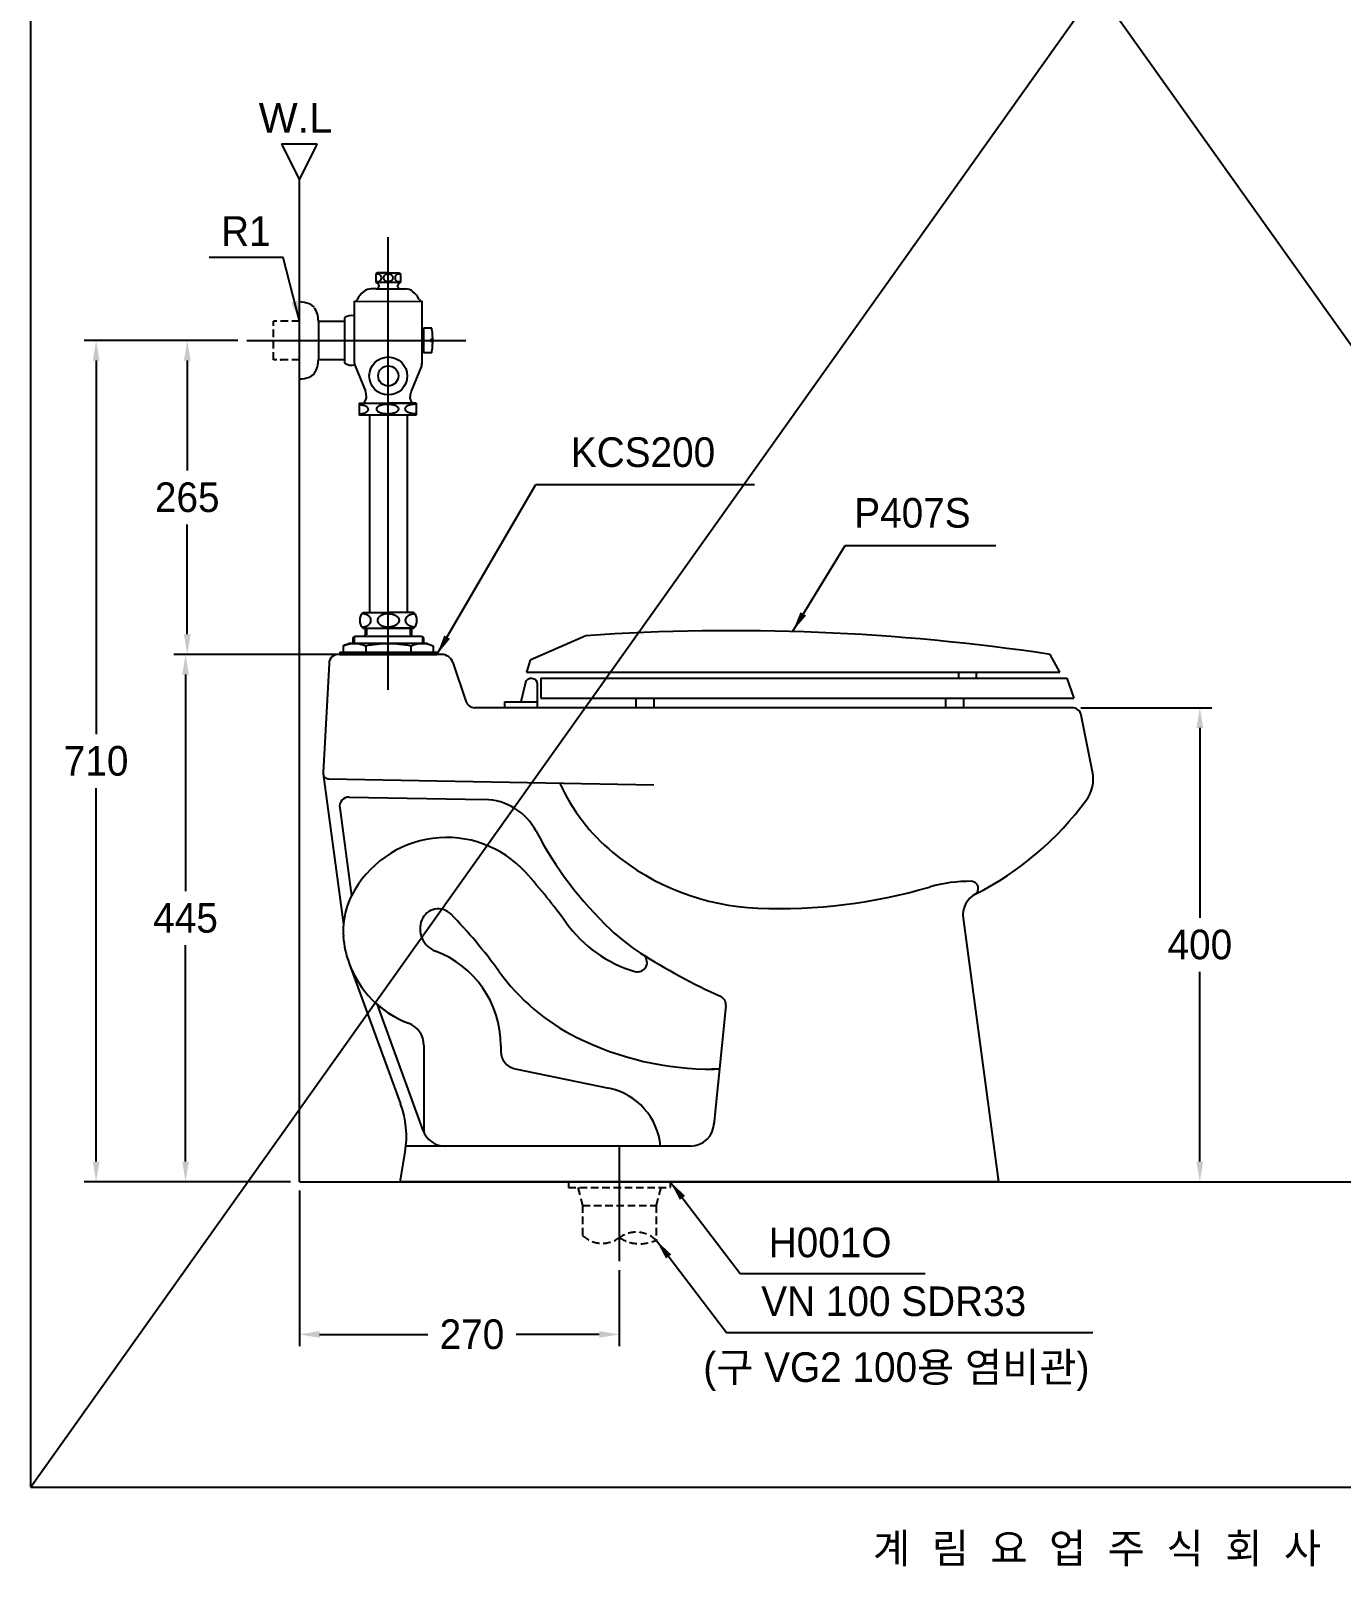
# Model space of a CAD drawing. Header units: millimetres. Extents: x -1900 to 1800, y -67 to 2530.
# Drawn here: x -1900 to -794, y -67 to 1229 of the extents above; entities that cross this region are included whole.
import ezdxf
from ezdxf.enums import TextEntityAlignment as Align
from ezdxf.lldxf.tags import DXFTag

# ---------------------------------------------------------------- set-up
doc = ezdxf.new("R2010")
doc.units = ezdxf.units.MM
doc.linetypes.add('DASHED2', pattern=[9.525, 6.35, -3.175])
for name, color, linetype in [('TEXT', 7, 'Continuous'), ('내부선 및 부속', 4, 'Continuous'), ('도각라인', 255, 'Continuous'), ('외형선', 3, 'Continuous'), ('점선', 6, 'DASHED2'), ('중심선', 1, 'DASHED'), ('치수선', 7, 'Continuous')]:
    doc.layers.add(name, color=color, linetype=linetype)
doc.styles.add('____', font='')
doc.styles.add('타이틀', font='H2GTRM.TTF', dxfattribs={"height": 25})
doc.styles.get('____').set_extended_font_data('굴림')
tags = doc.linetypes.add('DASHDOT', pattern=[70, 31, -13, 13, -13]).pattern_tags.tags
tags[10:11] = [DXFTag(74, 4), DXFTag(75, 0), DXFTag(340, '0'), DXFTag(46, 0.0), DXFTag(50, 0.0), DXFTag(44, 0.0), DXFTag(45, 0.0)]
tags[8:9] = [DXFTag(74, 4), DXFTag(75, 0), DXFTag(340, '0'), DXFTag(46, 0.0), DXFTag(50, 0.0), DXFTag(44, 0.0), DXFTag(45, 0.0)]
tags[6:7] = [DXFTag(74, 4), DXFTag(75, 0), DXFTag(340, '0'), DXFTag(46, 0.0), DXFTag(50, 0.0), DXFTag(44, 0.0), DXFTag(45, 0.0)]
tags[4:5] = [DXFTag(74, 4), DXFTag(75, 0), DXFTag(340, '0'), DXFTag(46, 0.0), DXFTag(50, 0.0), DXFTag(44, 0.0), DXFTag(45, 0.0)]
tags = doc.linetypes.add('DASHED', pattern=[25.72, 12.86, -12.86]).pattern_tags.tags
tags[6:7] = [DXFTag(74, 4), DXFTag(75, 0), DXFTag(340, '0'), DXFTag(46, 0.0), DXFTag(50, 0.0), DXFTag(44, 0.0), DXFTag(45, 0.0)]
tags[4:5] = [DXFTag(74, 4), DXFTag(75, 0), DXFTag(340, '0'), DXFTag(46, 0.0), DXFTag(50, 0.0), DXFTag(44, 0.0), DXFTag(45, 0.0)]
doc.dimstyles.new('MSADIM', dxfattribs={"dimtxt": 33, "dimasz": 17, "dimexe": 10, "dimexo": 7.5, "dimgap": 10, "dimtad": 0, "dimtih": 1, "dimtoh": 1, "dimdec": 0, "dimzin": 1, "dimdsep": 46, "dimtxsty": '____', "dimcen": 11.25, "dimadec": 0, "dimazin": 0, "dimtfac": 1, "dimtdec": 0, "dimtix": 1, "dimtmove": 0, "dimatfit": 3, "dimfxl": 1, "dimtolj": 1, "dimtzin": 1, "dimarcsym": 0})

# ---------------------------------------------------------------- blocks, each defined once
blk = doc.blocks.new('*D30')
at = {"layer": '치수선', "color": 0, "linetype": 'Continuous', "lineweight": -2, "transparency": 16777216}
for p, q in [((-1673.2, 250.2), (-1673.2, 118.8)), ((-1403.2, 183), (-1403.2, 118.8)), ((-1656.2, 128.8), (-1564.9, 128.8)), ((-1420.2, 128.8), (-1490.3, 128.8))]:
    blk.add_line(p, q, dxfattribs=at)
at = {"layer": '치수선', "color": 0, "linetype": 'Continuous', "transparency": 16777216}
for points in [[(-1656.2, 131.6), (-1656.2, 125.9), (-1673.2, 128.8)], [(-1420.2, 131.6), (-1420.2, 125.9), (-1403.2, 128.8)]]:
    blk.add_solid(points, dxfattribs=at)
at = {"layer": '치수선', "color": 0, "linetype": 'Continuous', "transparency": 16777216, "insert": (-1527.6, 128.8), "char_height": 25, "attachment_point": 5, "style": '____'}
blk.add_mtext('\\A1;270', dxfattribs=at)
blk = doc.blocks.new('*D18')
at = {"layer": '치수선', "color": 0, "linetype": 'Continuous', "lineweight": -2, "transparency": 16777216}
for p, q in [((-1013.7, 657.7), (-903.2, 657.7)), ((-913.2, 640.7), (-913.2, 480.5)), ((-913.2, 274.7), (-913.2, 434.8)), ((-1075.7, 257.7), (-903.2, 257.7))]:
    blk.add_line(p, q, dxfattribs=at)
at = {"layer": '치수선', "color": 0, "linetype": 'Continuous', "transparency": 16777216}
for points in [[(-916.1, 640.7), (-910.4, 640.7), (-913.2, 657.7)], [(-916.1, 274.7), (-910.4, 274.7), (-913.2, 257.7)]]:
    blk.add_solid(points, dxfattribs=at)
at = {"layer": '치수선', "color": 0, "linetype": 'Continuous', "transparency": 16777216, "insert": (-913.2, 457.7), "char_height": 25, "attachment_point": 5, "style": '____'}
blk.add_mtext('\\A1;400', dxfattribs=at)
blk = doc.blocks.new('*D26')
at = {"layer": '치수선', "color": 0, "linetype": 'Continuous', "lineweight": -2, "transparency": 16777216}
for p, q in [((-1605.7, 702.7), (-1779.3, 702.7)), ((-1769.3, 685.7), (-1769.3, 503)), ((-1769.3, 274.7), (-1769.3, 457.3)), ((-1680.7, 257.7), (-1779.3, 257.7))]:
    blk.add_line(p, q, dxfattribs=at)
at = {"layer": '치수선', "color": 0, "linetype": 'Continuous', "transparency": 16777216}
for points in [[(-1772.1, 685.7), (-1766.5, 685.7), (-1769.3, 702.7)], [(-1772.1, 274.7), (-1766.5, 274.7), (-1769.3, 257.7)]]:
    blk.add_solid(points, dxfattribs=at)
at = {"layer": '치수선', "color": 0, "linetype": 'Continuous', "transparency": 16777216, "insert": (-1769.3, 480.2), "char_height": 25, "attachment_point": 5, "style": '____'}
blk.add_mtext('\\A1;445', dxfattribs=at)
blk = doc.blocks.new('*D27')
at = {"layer": '치수선', "color": 0, "linetype": 'Continuous', "lineweight": -2, "transparency": 16777216}
for p, q in [((-1725.2, 967.7), (-1777.9, 967.7)), ((-1767.9, 950.7), (-1767.9, 858)), ((-1767.9, 719.7), (-1767.9, 812.4)), ((-1646.7, 702.7), (-1777.9, 702.7))]:
    blk.add_line(p, q, dxfattribs=at)
at = {"layer": '치수선', "color": 0, "linetype": 'Continuous', "transparency": 16777216}
for points in [[(-1770.7, 950.7), (-1765, 950.7), (-1767.9, 967.7)], [(-1770.7, 719.7), (-1765, 719.7), (-1767.9, 702.7)]]:
    blk.add_solid(points, dxfattribs=at)
at = {"layer": '치수선', "color": 0, "linetype": 'Continuous', "transparency": 16777216, "insert": (-1767.9, 835.2), "char_height": 25, "attachment_point": 5, "style": '____'}
blk.add_mtext('\\A1;265', dxfattribs=at)
blk = doc.blocks.new('*D28')
at = {"layer": '치수선', "color": 0, "linetype": 'Continuous', "lineweight": -2, "transparency": 16777216}
for p, q in [((-1725.2, 967.7), (-1854.8, 967.7)), ((-1844.8, 950.7), (-1844.8, 635.5)), ((-1844.8, 274.7), (-1844.8, 589.8)), ((-1680.7, 257.7), (-1854.8, 257.7))]:
    blk.add_line(p, q, dxfattribs=at)
at = {"layer": '치수선', "color": 0, "linetype": 'Continuous', "transparency": 16777216}
for points in [[(-1847.6, 950.7), (-1841.9, 950.7), (-1844.8, 967.7)], [(-1847.6, 274.7), (-1841.9, 274.7), (-1844.8, 257.7)]]:
    blk.add_solid(points, dxfattribs=at)
at = {"layer": '치수선', "color": 0, "linetype": 'Continuous', "transparency": 16777216, "insert": (-1844.8, 612.7), "char_height": 25, "attachment_point": 5, "style": '____'}
blk.add_mtext('\\A1;710', dxfattribs=at)

msp = doc.modelspace()

# ---------------------------------------------------------------- linework, layer by layer
at = {"layer": '내부선 및 부속', "linetype": 'Continuous'}
for p, q in [((-1607.2, 1024.7), (-1608.6, 1023.9)), ((-1608.6, 1023.9), (-1608.6, 1016.8)), ((-1598.2, 1024.7), (-1607.2, 1024.7)), ((-1605.7, 1024.7), (-1589.2, 1024.7)), ((-1589.2, 1024.7), (-1587.8, 1023.9)), ((-1587.8, 1023.9), (-1587.8, 1016.8)), ((-1608.5, 1011.2), (-1612.6, 1011.2)), ((-1608.6, 1016.8), (-1607.7, 1016.2)), ((-1608.6, 1016.8), (-1607, 1015.7)), ((-1608.6, 1016.8), (-1587.8, 1016.8)), ((-1608.5, 1011.2), (-1587.9, 1011.2)), ((-1587.8, 1016.8), (-1589.3, 1015.7)), ((-1587.8, 1016.8), (-1588.6, 1016.2)), ((-1587.9, 1011.2), (-1583.7, 1011.2)), ((-1626.7, 1000.7), (-1569.7, 1000.5)), ((-1626.7, 948.6), (-1626.7, 1000.7)), ((-1569.7, 1000.5), (-1569.9, 1000.7)), ((-1569.7, 948.6), (-1569.7, 1000.7)), ((-1635.2, 986.7), (-1635.2, 967.7)), ((-1657.2, 983.9), (-1657.2, 951.4)), ((-1657.2, 983.9), (-1635.2, 983.9)), ((-1568.5, 978.1), (-1569, 976.9)), ((-1568.5, 978.1), (-1568.5, 957.3)), ((-1561.5, 978.1), (-1568.5, 978.1)), ((-1635.2, 967.7), (-1635.2, 948.7)), ((-1560.7, 968.4), (-1562.7, 968.4)), ((-1562.7, 968.4), (-1562.7, 966.9)), ((-1560.7, 966.9), (-1562.7, 966.9)), ((-1635.2, 951.4), (-1657.2, 951.4)), ((-1626.3, 946.8), (-1617.5, 924.8)), ((-1570, 946.8), (-1578.8, 924.8)), ((-1568.5, 957.3), (-1569, 958.4)), ((-1561.5, 957.3), (-1568.5, 957.3)), ((-1616.7, 919.1), (-1616.7, 920.4)), ((-1579.7, 919.1), (-1579.7, 920.4)), ((-1622.7, 914.7), (-1622.7, 904.7)), ((-1622.7, 914.7), (-1598.7, 914.7)), ((-1618.6, 914.7), (-1618.4, 914.7)), ((-1618.2, 915.7), (-1617.1, 917.6)), ((-1618.2, 914.7), (-1618.2, 915.7)), ((-1574.7, 914.7), (-1598.7, 914.7)), ((-1598.4, 914.7), (-1577.9, 914.7)), ((-1579.7, 918.8), (-1579.7, 919.2)), ((-1578.2, 915.7), (-1579.4, 917.8)), ((-1578.3, 914.7), (-1578.4, 914.7)), ((-1578.3, 914.7), (-1577.9, 914.7)), ((-1578.2, 914.7), (-1578.2, 915.7)), ((-1574.7, 914.7), (-1574.7, 904.7)), ((-1574.7, 904.7), (-1622.7, 904.7)), ((-1614.1, 904.7), (-1614.1, 738.1)), ((-1582.3, 904.7), (-1582.3, 738.1)), ((-1619.7, 738.1), (-1598.2, 738.1)), ((-1576.6, 738.1), (-1598.2, 738.1)), ((-1628, 716), (-1628, 711.9)), ((-1626.9, 717.8), (-1626.9, 711.9)), ((-1625.9, 718.1), (-1570.5, 718.1)), ((-1619.7, 724.7), (-1598.2, 724.7)), ((-1617.7, 724.7), (-1617.7, 719.1)), ((-1616.7, 724.7), (-1616.7, 719.1)), ((-1576.6, 724.7), (-1598.2, 724.7)), ((-1598.2, 724.7), (-1576.6, 724.7)), ((-1579.7, 724.7), (-1579.7, 719.1)), ((-1578.7, 724.7), (-1578.7, 719.1)), ((-1569.4, 717.8), (-1569.4, 711.9)), ((-1568.4, 716), (-1568.4, 711.9)), ((-1431.5, 718.4), (-1478.5, 697.7)), ((-1639.2, 704.7), (-1639.2, 702.7)), ((-1639.2, 704.7), (-1557.1, 704.7)), ((-1639.2, 702.7), (-1557.1, 702.7)), ((-1631, 711.9), (-1636.2, 709.9)), ((-1636.2, 709.9), (-1636.2, 704.7)), ((-1565.3, 711.9), (-1631, 711.9)), ((-1617.2, 709.9), (-1617.2, 704.7)), ((-1579.2, 709.9), (-1579.2, 704.7)), ((-1565.3, 711.9), (-1560.2, 709.9)), ((-1560.2, 709.9), (-1560.2, 704.7)), ((-1557.1, 704.7), (-1557.1, 702.7)), ((-1031.5, 687.7), (-1039.5, 702.7)), ((-1478.5, 697.7), (-1481.5, 687.7)), ((-1481.5, 687.7), (-1031.5, 687.7)), ((-1117, 687.7), (-1117, 682.7)), ((-1102, 687.7), (-1102, 682.7)), ((-1482.4, 678.9), (-1486.4, 662.7)), ((-1472.5, 677.7), (-1472.5, 657.7)), ((-1469.5, 682.7), (-1025.5, 682.7)), ((-1469.5, 682.7), (-1469.5, 665.7)), ((-1025.5, 682.7), (-1019.5, 665.7)), ((-1500.2, 662.7), (-1472.5, 662.7)), ((-1500.2, 662.7), (-1500.2, 657.7)), ((-1469.5, 665.7), (-1019.5, 665.7)), ((-1389.2, 665.7), (-1389.2, 657.7)), ((-1374.2, 665.7), (-1374.2, 657.7)), ((-1127.8, 665.7), (-1127.8, 657.7)), ((-1112.8, 665.7), (-1112.8, 657.7)), ((-1648.3, 597.6), (-1374.1, 592.7)), ((-1639.2, 573.2), (-1629.3, 499)), ((-1631.1, 582.3), (-1516.8, 580.2)), ((-1608, 407.7), (-1568.9, 300.8)), ((-1313.2, 406), (-1323.3, 305.7)), ((-1568.2, 372.7), (-1568.2, 299.1)), ((-1503.2, 372.7), (-1503.2, 367.7)), ((-1491.2, 353), (-1412, 336.5)), ((-1318.6, 352.7), (-1325.4, 352.7)), ((-1343.2, 287.7), (-1583.3, 287.7))]:
    msp.add_line(p, q, dxfattribs=at)
at = {"layer": '내부선 및 부속', "linetype": 'Continuous', "flags": 128}
for points in [[(-1619.7, 724.7, -0.346154), (-1619.7, 738.1)], [(-1576.6, 738.1, -0.346154), (-1576.6, 724.7)], [(-1628, 716, -0.414214), (-1625.9, 718.1)], [(-1617.7, 719.1, -0.414214), (-1618.7, 718.1)], [(-1577.7, 718.1, -0.414214), (-1578.7, 719.1)], [(-1570.5, 718.1, -0.414214), (-1568.4, 716)], [(-1636.2, 709.9, -0.216216), (-1617.2, 709.9)], [(-1617.2, 709.9, -0.053897), (-1598.2, 711.9)], [(-1598.2, 711.9, -0.053897), (-1579.2, 709.9)], [(-1579.2, 709.9, -0.216216), (-1560.2, 709.9)], [(-1482.4, 678.9, -0.883848), (-1472.5, 677.7)]]:
    msp.add_lwpolyline(points, format="xyb", dxfattribs=at)
for points in [[(-1620.5, 725.8), (-1620.4, 725.8), (-1620.2, 725.8), (-1620.1, 725.8), (-1620, 725.8), (-1619.8, 725.8), (-1619.7, 725.8), (-1619.5, 725.8), (-1619.4, 725.8), (-1619.2, 725.9), (-1619.1, 725.9), (-1619, 725.9), (-1618.8, 725.9), (-1618.7, 725.9), (-1618.5, 726), (-1618.4, 726), (-1618.2, 726), (-1618.1, 726.1), (-1617.9, 726.1), (-1617.8, 726.1), (-1617.6, 726.2), (-1617.5, 726.2), (-1617.4, 726.3), (-1617.2, 726.3), (-1617.1, 726.4), (-1616.9, 726.4), (-1616.8, 726.5), (-1616.7, 726.5), (-1616.5, 726.6), (-1616.4, 726.6), (-1616.2, 726.7), (-1616.1, 726.8), (-1616, 726.8), (-1615.9, 726.9), (-1615.7, 727), (-1615.6, 727.1), (-1615.5, 727.1), (-1615.4, 727.2), (-1615.2, 727.3), (-1615.1, 727.4), (-1615, 727.5), (-1614.9, 727.5), (-1614.8, 727.6), (-1614.7, 727.7), (-1614.6, 727.8), (-1614.5, 727.9), (-1614.4, 728), (-1614.3, 728.1), (-1614.2, 728.2), (-1614.1, 728.3), (-1614, 728.4), (-1613.9, 728.5), (-1613.8, 728.6), (-1613.7, 728.7), (-1613.7, 728.8), (-1613.6, 728.9), (-1613.5, 729), (-1613.5, 729.1), (-1613.4, 729.2), (-1613.3, 729.3), (-1613.3, 729.4), (-1613.2, 729.5), (-1613.2, 729.6), (-1613.1, 729.7), (-1613.1, 729.8), (-1613, 729.9), (-1613, 730), (-1613, 730.1), (-1612.9, 730.2), (-1612.9, 730.3), (-1612.9, 730.4), (-1612.8, 730.5), (-1612.8, 730.7), (-1612.8, 730.8), (-1612.8, 730.9), (-1612.8, 731), (-1612.8, 731.1), (-1612.8, 731.2), (-1612.8, 731.3), (-1612.8, 731.4), (-1612.8, 731.5), (-1612.8, 731.6), (-1612.8, 731.7), (-1612.8, 731.8), (-1612.8, 731.9), (-1612.8, 732), (-1612.8, 732.1), (-1612.8, 732.2), (-1612.8, 732.3), (-1612.9, 732.4), (-1612.9, 732.5), (-1612.9, 732.6), (-1613, 732.7), (-1613, 732.8), (-1613, 732.9), (-1613.1, 733), (-1613.1, 733.1), (-1613.2, 733.3), (-1613.2, 733.4), (-1613.3, 733.5), (-1613.3, 733.6), (-1613.3, 733.6), (-1613.4, 733.7), (-1613.5, 733.8), (-1613.5, 733.9), (-1613.6, 734), (-1613.7, 734.1), (-1613.7, 734.2), (-1613.8, 734.3), (-1613.9, 734.4), (-1614, 734.5), (-1614.1, 734.6), (-1614.2, 734.7), (-1614.3, 734.8), (-1614.4, 734.9), (-1614.5, 735), (-1614.6, 735), (-1614.7, 735.1), (-1614.8, 735.2), (-1614.9, 735.3), (-1615, 735.4), (-1615.1, 735.5), (-1615.2, 735.6), (-1615.4, 735.6), (-1615.5, 735.7), (-1615.6, 735.8), (-1615.7, 735.9), (-1615.9, 735.9), (-1616, 736), (-1616.1, 736.1), (-1616.2, 736.1), (-1616.4, 736.2), (-1616.5, 736.3), (-1616.7, 736.3), (-1616.8, 736.4), (-1616.9, 736.4), (-1617.1, 736.5), (-1617.2, 736.5), (-1617.4, 736.6), (-1617.5, 736.6), (-1617.6, 736.7), (-1617.8, 736.7), (-1617.9, 736.7), (-1618.1, 736.8), (-1618.2, 736.8), (-1618.4, 736.8), (-1618.5, 736.9), (-1618.7, 736.9), (-1618.8, 736.9), (-1619, 737), (-1619.1, 737), (-1619.2, 737), (-1619.4, 737), (-1619.5, 737), (-1619.7, 737), (-1619.8, 737), (-1620, 737.1), (-1620.1, 737.1), (-1620.2, 737.1), (-1620.4, 737.1), (-1620.5, 737.1), (-1620.5, 737.1)], [(-1598.2, 737.1), (-1598.3, 737.1), (-1598.5, 737.1), (-1598.7, 737.1), (-1598.8, 737.1), (-1599, 737), (-1599.2, 737), (-1599.3, 737), (-1599.5, 737), (-1599.7, 737), (-1599.8, 737), (-1600, 737), (-1600.2, 736.9), (-1600.4, 736.9), (-1600.5, 736.9), (-1600.7, 736.8), (-1600.9, 736.8), (-1601, 736.8), (-1601.2, 736.7), (-1601.4, 736.7), (-1601.5, 736.7), (-1601.7, 736.6), (-1601.9, 736.6), (-1602.1, 736.5), (-1602.2, 736.5), (-1602.4, 736.4), (-1602.5, 736.4), (-1602.7, 736.3), (-1602.9, 736.3), (-1603, 736.2), (-1603.2, 736.1), (-1603.3, 736.1), (-1603.5, 736), (-1603.6, 735.9), (-1603.8, 735.9), (-1603.9, 735.8), (-1604.1, 735.7), (-1604.2, 735.6), (-1604.4, 735.6), (-1604.5, 735.5), (-1604.6, 735.4), (-1604.8, 735.3), (-1604.9, 735.2), (-1605, 735.1), (-1605.2, 735), (-1605.3, 735), (-1605.4, 734.9), (-1605.5, 734.8), (-1605.6, 734.7), (-1605.7, 734.6), (-1605.8, 734.5), (-1605.9, 734.4), (-1606, 734.3), (-1606.1, 734.2), (-1606.2, 734.1), (-1606.3, 734), (-1606.4, 733.9), (-1606.4, 733.8), (-1606.5, 733.7), (-1606.6, 733.6), (-1606.7, 733.5), (-1606.7, 733.4), (-1606.8, 733.3), (-1606.8, 733.1), (-1606.9, 733), (-1606.9, 732.9), (-1607, 732.8), (-1607, 732.7), (-1607.1, 732.6), (-1607.1, 732.5), (-1607.1, 732.4), (-1607.2, 732.3), (-1607.2, 732.2), (-1607.2, 732.1), (-1607.2, 732), (-1607.2, 731.9), (-1607.3, 731.8), (-1607.3, 731.7), (-1607.3, 731.6), (-1607.3, 731.5), (-1607.3, 731.4), (-1607.3, 731.3), (-1607.3, 731.2), (-1607.3, 731.1), (-1607.2, 731), (-1607.2, 730.9), (-1607.2, 730.8), (-1607.2, 730.7), (-1607.2, 730.5), (-1607.1, 730.4), (-1607.1, 730.3), (-1607.1, 730.2), (-1607, 730.1), (-1607, 730), (-1606.9, 729.9), (-1606.9, 729.8), (-1606.8, 729.7), (-1606.8, 729.6), (-1606.7, 729.5), (-1606.7, 729.4), (-1606.6, 729.3), (-1606.6, 729.3), (-1606.5, 729.2), (-1606.4, 729.1), (-1606.4, 729), (-1606.3, 728.9), (-1606.2, 728.8), (-1606.1, 728.7), (-1606, 728.6), (-1605.9, 728.5), (-1605.8, 728.4), (-1605.7, 728.3), (-1605.6, 728.2), (-1605.5, 728.1), (-1605.4, 728), (-1605.3, 727.9), (-1605.2, 727.8), (-1605, 727.7), (-1604.9, 727.6), (-1604.8, 727.5), (-1604.6, 727.5), (-1604.5, 727.4), (-1604.4, 727.3), (-1604.2, 727.2), (-1604.1, 727.1), (-1603.9, 727.1), (-1603.8, 727), (-1603.6, 726.9), (-1603.5, 726.8), (-1603.3, 726.8), (-1603.2, 726.7), (-1603, 726.6), (-1602.9, 726.6), (-1602.7, 726.5), (-1602.5, 726.5), (-1602.4, 726.4), (-1602.2, 726.4), (-1602.1, 726.3), (-1601.9, 726.3), (-1601.7, 726.2), (-1601.5, 726.2), (-1601.4, 726.1), (-1601.2, 726.1), (-1601, 726.1), (-1600.9, 726), (-1600.7, 726), (-1600.5, 726), (-1600.4, 725.9), (-1600.2, 725.9), (-1600, 725.9), (-1599.8, 725.9), (-1599.7, 725.9), (-1599.5, 725.8), (-1599.3, 725.8), (-1599.2, 725.8), (-1599, 725.8), (-1598.8, 725.8), (-1598.7, 725.8), (-1598.5, 725.8), (-1598.3, 725.8), (-1598.2, 725.8), (-1598.2, 725.8)], [(-1598.2, 737.1), (-1598, 737.1), (-1597.9, 737.1), (-1597.7, 737.1), (-1597.5, 737.1), (-1597.4, 737), (-1597.2, 737), (-1597, 737), (-1596.9, 737), (-1596.7, 737), (-1596.5, 737), (-1596.4, 737), (-1596.2, 736.9), (-1596, 736.9), (-1595.8, 736.9), (-1595.7, 736.8), (-1595.5, 736.8), (-1595.3, 736.8), (-1595.2, 736.7), (-1595, 736.7), (-1594.8, 736.7), (-1594.7, 736.6), (-1594.5, 736.6), (-1594.3, 736.5), (-1594.2, 736.5), (-1594, 736.4), (-1593.8, 736.4), (-1593.7, 736.3), (-1593.5, 736.3), (-1593.3, 736.2), (-1593.2, 736.1), (-1593, 736.1), (-1592.9, 736), (-1592.7, 735.9), (-1592.6, 735.9), (-1592.4, 735.8), (-1592.3, 735.7), (-1592.1, 735.6), (-1592, 735.6), (-1591.9, 735.5), (-1591.7, 735.4), (-1591.6, 735.3), (-1591.5, 735.2), (-1591.3, 735.1), (-1591.2, 735), (-1591.1, 735), (-1591, 734.9), (-1590.9, 734.8), (-1590.8, 734.7), (-1590.7, 734.6), (-1590.5, 734.5), (-1590.4, 734.4), (-1590.4, 734.3), (-1590.3, 734.2), (-1590.2, 734.1), (-1590.1, 734), (-1590, 733.9), (-1589.9, 733.8), (-1589.9, 733.7), (-1589.8, 733.6), (-1589.7, 733.5), (-1589.6, 733.4), (-1589.6, 733.3), (-1589.5, 733.1), (-1589.5, 733), (-1589.4, 732.9), (-1589.4, 732.8), (-1589.3, 732.7), (-1589.3, 732.6), (-1589.3, 732.5), (-1589.2, 732.4), (-1589.2, 732.3), (-1589.2, 732.2), (-1589.2, 732.1), (-1589.1, 732), (-1589.1, 731.9), (-1589.1, 731.8), (-1589.1, 731.7), (-1589.1, 731.6), (-1589.1, 731.5), (-1589.1, 731.4), (-1589.1, 731.3), (-1589.1, 731.2), (-1589.1, 731.1), (-1589.1, 731), (-1589.1, 730.9), (-1589.2, 730.8), (-1589.2, 730.7), (-1589.2, 730.5), (-1589.2, 730.4), (-1589.3, 730.3), (-1589.3, 730.2), (-1589.3, 730.1), (-1589.4, 730), (-1589.4, 729.9), (-1589.5, 729.8), (-1589.5, 729.7), (-1589.6, 729.6), (-1589.6, 729.5), (-1589.7, 729.4), (-1589.8, 729.3), (-1589.8, 729.3), (-1589.9, 729.2), (-1589.9, 729.1), (-1590, 729), (-1590.1, 728.9), (-1590.2, 728.8), (-1590.3, 728.7), (-1590.4, 728.6), (-1590.4, 728.5), (-1590.5, 728.4), (-1590.7, 728.3), (-1590.8, 728.2), (-1590.9, 728.1), (-1591, 728), (-1591.1, 727.9), (-1591.2, 727.8), (-1591.3, 727.7), (-1591.5, 727.6), (-1591.6, 727.5), (-1591.7, 727.5), (-1591.9, 727.4), (-1592, 727.3), (-1592.1, 727.2), (-1592.3, 727.1), (-1592.4, 727.1), (-1592.6, 727), (-1592.7, 726.9), (-1592.9, 726.8), (-1593, 726.8), (-1593.2, 726.7), (-1593.3, 726.6), (-1593.5, 726.6), (-1593.7, 726.5), (-1593.8, 726.5), (-1594, 726.4), (-1594.2, 726.4), (-1594.3, 726.3), (-1594.5, 726.3), (-1594.7, 726.2), (-1594.8, 726.2), (-1595, 726.1), (-1595.2, 726.1), (-1595.3, 726.1), (-1595.5, 726), (-1595.7, 726), (-1595.8, 726), (-1596, 725.9), (-1596.2, 725.9), (-1596.4, 725.9), (-1596.5, 725.9), (-1596.7, 725.9), (-1596.9, 725.8), (-1597, 725.8), (-1597.2, 725.8), (-1597.4, 725.8), (-1597.5, 725.8), (-1597.7, 725.8), (-1597.9, 725.8), (-1598, 725.8), (-1598.2, 725.8), (-1598.2, 725.8)], [(-1575.8, 725.8), (-1576, 725.8), (-1576.1, 725.8), (-1576.3, 725.8), (-1576.4, 725.8), (-1576.6, 725.8), (-1576.7, 725.8), (-1576.8, 725.8), (-1577, 725.8), (-1577.1, 725.9), (-1577.3, 725.9), (-1577.4, 725.9), (-1577.6, 725.9), (-1577.7, 725.9), (-1577.9, 726), (-1578, 726), (-1578.1, 726), (-1578.3, 726.1), (-1578.4, 726.1), (-1578.6, 726.1), (-1578.7, 726.2), (-1578.9, 726.2), (-1579, 726.3), (-1579.2, 726.3), (-1579.3, 726.4), (-1579.4, 726.4), (-1579.6, 726.5), (-1579.7, 726.5), (-1579.9, 726.6), (-1580, 726.6), (-1580.1, 726.7), (-1580.3, 726.8), (-1580.4, 726.8), (-1580.5, 726.9), (-1580.6, 727), (-1580.8, 727.1), (-1580.9, 727.1), (-1581, 727.2), (-1581.1, 727.3), (-1581.3, 727.4), (-1581.4, 727.5), (-1581.5, 727.5), (-1581.6, 727.6), (-1581.7, 727.7), (-1581.8, 727.8), (-1581.9, 727.9), (-1582, 728), (-1582.1, 728.1), (-1582.2, 728.2), (-1582.3, 728.3), (-1582.4, 728.4), (-1582.5, 728.5), (-1582.5, 728.6), (-1582.6, 728.7), (-1582.7, 728.8), (-1582.8, 728.9), (-1582.8, 729), (-1582.9, 729.1), (-1583, 729.2), (-1583, 729.3), (-1583.1, 729.4), (-1583.1, 729.5), (-1583.2, 729.6), (-1583.2, 729.7), (-1583.3, 729.8), (-1583.3, 729.9), (-1583.4, 730), (-1583.4, 730.1), (-1583.4, 730.2), (-1583.5, 730.3), (-1583.5, 730.4), (-1583.5, 730.5), (-1583.5, 730.7), (-1583.6, 730.8), (-1583.6, 730.9), (-1583.6, 731), (-1583.6, 731.1), (-1583.6, 731.2), (-1583.6, 731.3), (-1583.6, 731.4), (-1583.6, 731.5), (-1583.6, 731.6), (-1583.6, 731.7), (-1583.6, 731.8), (-1583.6, 731.9), (-1583.6, 732), (-1583.6, 732.1), (-1583.5, 732.2), (-1583.5, 732.3), (-1583.5, 732.4), (-1583.5, 732.5), (-1583.4, 732.6), (-1583.4, 732.7), (-1583.4, 732.8), (-1583.3, 732.9), (-1583.3, 733), (-1583.2, 733.1), (-1583.2, 733.3), (-1583.1, 733.4), (-1583.1, 733.5), (-1583, 733.6), (-1583, 733.6), (-1583, 733.7), (-1582.9, 733.8), (-1582.8, 733.9), (-1582.8, 734), (-1582.7, 734.1), (-1582.6, 734.2), (-1582.5, 734.3), (-1582.5, 734.4), (-1582.4, 734.5), (-1582.3, 734.6), (-1582.2, 734.7), (-1582.1, 734.8), (-1582, 734.9), (-1581.9, 735), (-1581.8, 735), (-1581.7, 735.1), (-1581.6, 735.2), (-1581.5, 735.3), (-1581.4, 735.4), (-1581.3, 735.5), (-1581.1, 735.6), (-1581, 735.6), (-1580.9, 735.7), (-1580.8, 735.8), (-1580.6, 735.9), (-1580.5, 735.9), (-1580.4, 736), (-1580.3, 736.1), (-1580.1, 736.1), (-1580, 736.2), (-1579.9, 736.3), (-1579.7, 736.3), (-1579.6, 736.4), (-1579.4, 736.4), (-1579.3, 736.5), (-1579.2, 736.5), (-1579, 736.6), (-1578.9, 736.6), (-1578.7, 736.7), (-1578.6, 736.7), (-1578.4, 736.7), (-1578.3, 736.8), (-1578.1, 736.8), (-1578, 736.8), (-1577.9, 736.9), (-1577.7, 736.9), (-1577.6, 736.9), (-1577.4, 737), (-1577.3, 737), (-1577.1, 737), (-1577, 737), (-1576.8, 737), (-1576.7, 737), (-1576.6, 737), (-1576.4, 737.1), (-1576.3, 737.1), (-1576.1, 737.1), (-1576, 737.1), (-1575.8, 737.1), (-1575.8, 737.1)]]:
    msp.add_lwpolyline(points, dxfattribs=at)
at = {"layer": '내부선 및 부속', "linetype": 'Continuous'}
for radius in [16, 8.5]:
    msp.add_circle((-1598.2, 937.7), radius, dxfattribs=at)
for centre, radius, start, end in [((-1612.6, 1001.2), 10, 90, 127.8233), ((-1607.2, 1020.5), 3.24, 244.0741, 115.9259), ((-1608.5, 1013.7), 2.5, 270, 54.4756), ((-1589.2, 1020.5), 3.24, 64.0741, 295.9259), ((-1587.9, 1013.7), 2.5, 125.5244, 270), ((-1583.7, 1001.2), 10, 52.1767, 90), ((-1674.7, 970.2), 30, 70.9929, 87.134), ((-1668.5, 989.3), 10, 37.1965, 68.8073), ((-1627, 1003.6), 3, 276.7194, 333.4346), ((-1606.5, 993.3), 20, 127.8233, 153.2498), ((-1589.9, 993.3), 20, 26.7502, 52.1767), ((-1569.3, 1003.6), 3, 206.5654, 263.2806), ((-1677.2, 984.2), 20, 359.2838, 33.7923), ((-1629.2, 978.7), 10, 75.6711, 127.05), ((-1570.2, 977.5), 1.3, 292.6199, 334.4413), ((-1630.7, 967.7), 70, 4.4244, 8.5378), ((-1630.7, 967.7), 70, 0.6139, 4.4244), ((-1570.2, 957.9), 1.3, 25.5587, 67.3801), ((-1630.7, 967.7), 70, 351.4622, 355.5756), ((-1630.7, 967.7), 70, 355.5756, 359.3861), ((-1677.2, 951.2), 20, 326.2077, 0.7162), ((-1629.2, 956.7), 10, 232.95, 285.8888), ((-1621.7, 948.6), 5, 180, 201.8014), ((-1574.7, 948.6), 5, 338.1986, 0), ((-1674.7, 965.1), 30, 272.866, 289.0071), ((-1668.5, 946.1), 10, 291.1927, 322.8035), ((-1628.7, 920.4), 12, 0, 21.8014), ((-1567.7, 920.4), 12, 158.1986, 180), ((-1619.7, 919.1), 3, 330, 0), ((-1577.7, 918.8), 2, 180, 210), ((-1307.6, -1084.5), 1807.2, 81.4679, 93.9308), ((-1303.4, 662.6), 165, 204.5162, 230.3893), ((-1631.3, 574.3), 8, 88.9737, 187.6286), ((-1517.7, 530.2), 50, 27.7422, 88.9737), ((-1549, 458.2), 90, 42.0843, 152.9898), ((-1190.2, 702.5), 320, 207.7422, 226.4481), ((-1277.9, 693.4), 205, 230.3893, 267.6713), ((-1849.6, 186.8), 495, 35.7826, 42.0843), ((-1267.9, 938.2), 450, 267.6713, 286.3429), ((-1107.5, 391.2), 120, 89.3237, 106.3429), ((-1106.2, 505.2), 6, 299.9603, 89.3237), ((-1571.3, 469.6), 65, 152.9898, 175.4594), ((-1571.3, 469.6), 65, 152.9898, 153.0838), ((-1556, 473), 15, 44.2648, 157.9766), ((-1849.6, 186.8), 425, 35.7826, 44.2648), ((-1551.4, 471.1), 20, 157.9766, 249.4712), ((-1358.8, 540.5), 110, 215.7826, 253.4939), ((-1293.6, 593.8), 170, 226.4481, 237.3485), ((-1551.4, 471.1), 85, 200.1111, 249.4712), ((-1588.2, 372.7), 85, 0, 69.4712), ((-1387.8, 442.7), 8, 253.4939, 57.5793), ((-1102, 892.7), 525, 237.3485, 245.7215), ((-1358.8, 540.5), 180, 215.7826, 243.5457), ((-1551.4, 471.1), 85, 228.1836, 249.4712), ((-1321.2, 406.8), 8, 354.2735, 65.7215), ((-1588.2, 372.7), 20, 0, 69.4712), ((-1325.4, 607.7), 255, 243.5457, 270.4969), ((-1488.2, 367.7), 15, 180, 258.2626), ((-1423.2, 282.7), 55, 5.2159, 78.2626), ((-1550.1, 307.7), 20, 200.1111, 270), ((-1343.2, 307.7), 20, 270, 0)]:
    msp.add_arc(centre, radius, start, end, dxfattribs=at)
for points, weights in [([(-1598.2, 1023.6), (-1602.4, 1023.6), (-1602.4, 1020.5)], [1, 0.707106769085, 1]), ([(-1602.4, 1020.5), (-1602.4, 1017.5), (-1598.2, 1017.5)], [1, 0.707106769085, 1]), ([(-1594.1, 1020.5), (-1594.1, 1023.6), (-1598.2, 1023.6)], [1, 0.707106769085, 1]), ([(-1598.2, 1017.5), (-1594.1, 1017.5), (-1594.1, 1020.5)], [1, 0.707106769085, 1]), ([(-1622.7, 905.6), (-1615, 906.2), (-1615, 909.5)], [0.934149503708, 0.74491161108, 1]), ([(-1615, 909.5), (-1615, 912.6), (-1622.2, 913.3)], [1, 0.75529140234, 0.919484734535]), ([(-1598.8, 913.7), (-1608.2, 913.7), (-1608.2, 909.8)], [1, 0.707106769085, 1]), ([(-1608.2, 909.8), (-1608.2, 905.8), (-1598.8, 905.8)], [1, 0.707106769085, 1]), ([(-1589.4, 909.8), (-1589.4, 913.7), (-1598.8, 913.7)], [1, 0.707106769085, 1]), ([(-1598.8, 905.8), (-1589.4, 905.8), (-1589.4, 909.8)], [1, 0.707106769085, 1]), ([(-1575.5, 913.8), (-1584.1, 913.5), (-1584.1, 909.9)], [0.964678823948, 0.725984036922, 1]), ([(-1584.1, 909.9), (-1584.1, 905.9), (-1574.7, 905.9)], [1, 0.707261145115, 0.999691426754])]:
    msp.add_rational_spline(points, weights, degree=2, dxfattribs=at)
at = {"layer": '도각라인', "color": 7}
for q in [(-1900, 2530), (-100, 0)]:
    msp.add_line((-1900, 0), q, dxfattribs=at)
at = {"layer": '외형선'}
for p, q in [((-1900, 2530), (-100, 0)), ((-100, 2530), (-1900, 0)), ((-1553.2, 702.7), (-1640.2, 702.7)), ((-1648.2, 695.1), (-1653.2, 602.9)), ((-1543.7, 695.8), (-1532.8, 663.1)), ((-1021.2, 657.7), (-1525.2, 657.7)), ((-1003.8, 603.6), (-1013.3, 651.3)), ((-1653.1, 601.9), (-1636.1, 474.7)), ((-1113, 480), (-1083.2, 257.7)), ((-1631.2, 441.8), (-1587.8, 323.4)), ((-1588.2, 257.7), (-1584, 282.7)), ((-1083.2, 257.7), (-1588.2, 257.7))]:
    msp.add_line(p, q, dxfattribs=at)
at = {"layer": '외형선', "linetype": 'Continuous'}
for p, q in [((-1658.2, 1133.3), (-1688.2, 1133.3)), ((-1688.2, 1133.3), (-1673.2, 1103.3)), ((-1673.2, 1103.3), (-1658.2, 1133.3)), ((-1673.2, 257.7), (-1673.2, 1103.3)), ((-1673.2, 257.7), (-173.4, 257.7))]:
    msp.add_line(p, q, dxfattribs=at)
at = {"layer": '외형선'}
for centre, radius, start, end in [((-1640.2, 694.7), 8, 90, 176.8949), ((-1553.2, 692.7), 10, 18.4765, 90), ((-1525.2, 665.7), 8, 198.4765, 270), ((-1021.2, 649.7), 8, 11.3512, 90), ((-1648.2, 602.6), 5, 176.8949, 268.9737), ((-1033.2, 597.7), 30, 323.7914, 11.3512), ((-1222.8, 736.5), 265, 297.0514, 323.7914), ((-1093.2, 482.7), 20, 117.0514, 187.6395), ((-1571.3, 469.6), 65, 175.4594, 184.3035), ((-1551.4, 471.1), 85, 184.3035, 200.1111), ((-1662.9, 295.9), 80, 350.5377, 20.1111)]:
    msp.add_arc(centre, radius, start, end, dxfattribs=at)
at = {"layer": '점선'}
for p, q in [((-1673.2, 983.9), (-1695.2, 983.9)), ((-1695.2, 951.4), (-1695.2, 983.9)), ((-1673.2, 951.4), (-1695.2, 951.4)), ((-1446.2, 257.7), (-1446.2, 252.7)), ((-1446.2, 252.7), (-1360.2, 252.7)), ((-1438.2, 252.7), (-1434.2, 237.7)), ((-1368.2, 252.7), (-1372.2, 237.7)), ((-1360.2, 257.7), (-1360.2, 252.7)), ((-1434.2, 237.7), (-1372.2, 237.7)), ((-1434.2, 237.7), (-1434.2, 212.2)), ((-1372.2, 237.7), (-1372.2, 208.4))]:
    msp.add_line(p, q, dxfattribs=at)
for centre, radius, start, end in [((-1417.6, 230.1), 24.4, 227.1155, 304.4597), ((-1420.3, 183.3), 32.1, 115.6408, 115.6794), ((-1385.8, 237.4), 32.1, 237.1903, 295.1018), ((-1388.9, 190.7), 24.4, 46.5379, 123.8822)]:
    msp.add_arc(centre, radius, start, end, dxfattribs=at)
msp.add_point((-1689, 951.4), dxfattribs=at)
at = {"layer": '중심선', "linetype": 'DASHDOT'}
for p, q in [((-1598.2, 672.7), (-1598.2, 1054.7)), ((-1717.7, 967.7), (-1532.7, 967.7)), ((-1403.2, 287.7), (-1403.2, 190.5))]:
    msp.add_line(p, q, dxfattribs=at)
at = {"layer": '중심선'}
msp.add_line((-1403.2, 282.7), (-1403.2, 232.7), dxfattribs=at)
at = {"layer": '치수선', "linetype": 'Continuous'}
for p, q in [((-1456.6, 846), (-1289, 846)), ((-1195.6, 794.7), (-1085.3, 794.7)), ((-1284.1, 180.1), (-1145.1, 180.1)), ((-1295.7, 130.3), (-1003.4, 130.3))]:
    msp.add_line(p, q, dxfattribs=at)

# ---------------------------------------------------------------- texts
at = {"layer": 'TEXT', "style": '타이틀'}
msp.add_text('계  림  요  업  주  식  회  사', height=25, dxfattribs=at).set_placement((-1000, -51.7), align=Align.MIDDLE_CENTER)
at = {"layer": 'TEXT', "char_height": 25, "attachment_point": 1, "line_spacing_factor": 0.963855, "style": '타이틀'}
for s, insert, width in [('\\fArial;W.L', (-1707.6, 1168.1), 248.993), ('\\A1;KCS200', (-1444.1, 885.9), 248.993), ('\\A1;P407S', (-1204.9, 834.7), 248.993), ('\\A1; H001O', (-1286.2, 218.9), 361.787), ('\\A1;VN 100 SDR33', (-1283.4, 169.3), 379.657), ('\\A1;(구 VG2 100{\\fGulim|b0|i0|c129|p50;용 염비관)}', (-1332.3, 113.7), 379.657)]:
    msp.add_mtext(s, dxfattribs=dict(at, insert=insert, width=width))
at = {"layer": '치수선', "linetype": 'Continuous', "insert": (-1739.3, 1072.5), "char_height": 25, "width": 248.993, "attachment_point": 1, "line_spacing_factor": 0.963855, "style": '타이틀'}
msp.add_mtext('\\A1;R1', dxfattribs=at)

# ---------------------------------------------------------------- dimensions: what is measured, and where the dimension line sits
at = {"layer": '치수선', "linetype": 'Continuous'}
for base, p1, p2, picture, middle in [((-1844.8, 967.7), (-1673.2, 257.7), (-1717.7, 967.7), '*D28', (-1844.8, 612.7)), ((-1767.9, 967.7), (-1639.2, 702.7), (-1717.7, 967.7), '*D27', (-1767.9, 835.2)), ((-1769.3, 702.7), (-1673.2, 257.7), (-1598.2, 702.7), '*D26', (-1769.3, 480.2)), ((-913.2, 657.7), (-1083.2, 257.7), (-1021.2, 657.7), '*D18', (-913.2, 457.7))]:
    dim = msp.add_linear_dim(base=base, p1=p1, p2=p2, angle=90, dimstyle='MSADIM', override={"dimtxt": 25}, dxfattribs=at)
    dim.commit()
    dim.dimension.update_dxf_attribs({"geometry": picture, "text_midpoint": middle})
dim = msp.add_linear_dim(base=(-1403.2, 128.8), p1=(-1673.2, 257.7), p2=(-1403.2, 190.5), dimstyle='MSADIM', override={"dimtxt": 25}, dxfattribs=at)
dim.commit()
dim.dimension.update_dxf_attribs({"geometry": '*D30', "text_midpoint": (-1527.6, 128.8), "dimtype": 160})

# ---------------------------------------------------------------- leaders
msp.add_leader([(-1673.2, 983.9), (-1686.9, 1037.6), (-1749.5, 1037.6)], dimstyle='MSADIM', override={"dimtxt": 25}, dxfattribs=at)
at = {"layer": '치수선', "linetype": 'Continuous', "annotation_type": 0, "has_hookline": 1, "hookline_direction": 0}
for points in [[(-1557.1, 702.6), (-1473.6, 846), (-1456.6, 846)], [(-1256.8, 722.4), (-1212.6, 794.7), (-1195.6, 794.7)], [(-1360.2, 257.6), (-1301.1, 180.1), (-1284.1, 180.1)], [(-1371.9, 208.1), (-1312.7, 130.3), (-1295.7, 130.3)]]:
    msp.add_leader(points, dimstyle='MSADIM', override={"dimtxt": 25}, dxfattribs=at)

doc.saveas('drawing.dxf')
